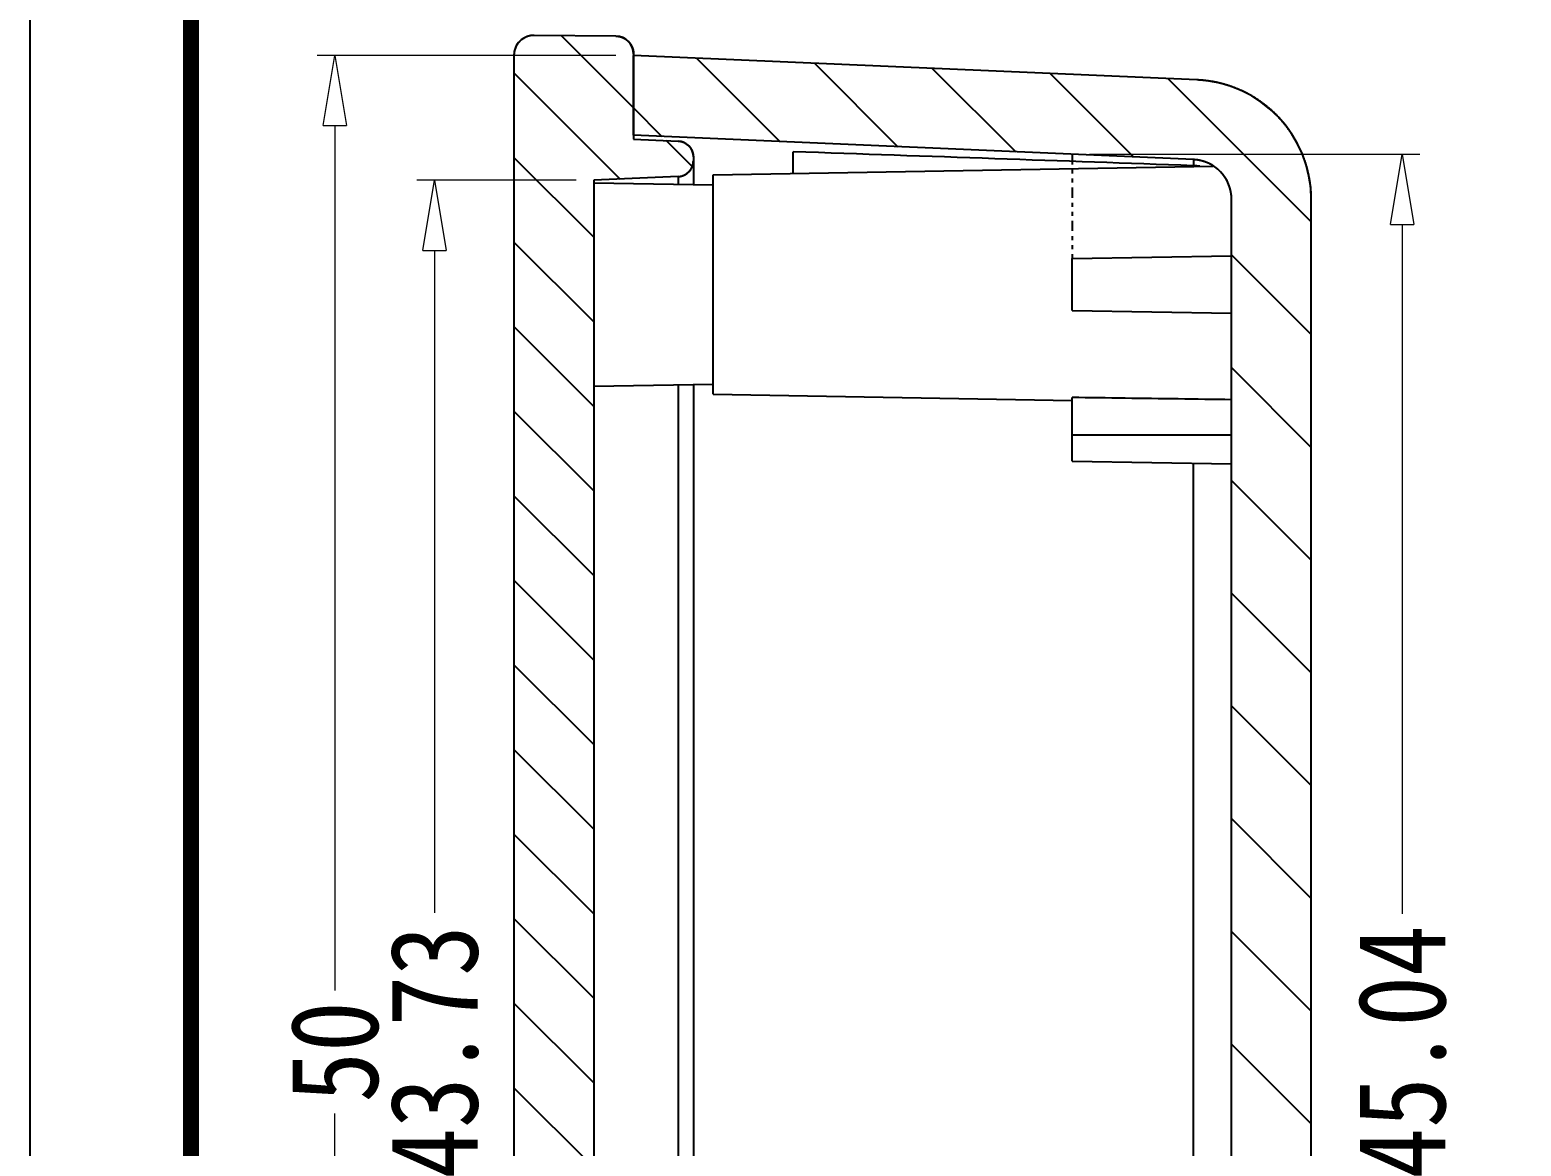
# Model space of a CAD drawing. Header units: millimetres. Extents: x 615 to 1788, y -1993 to 457.
# Drawn here: x 615.35 to 652.76, y 399.01 to 427.02 of the extents above; entities that cross this region are included whole.
import ezdxf

# ---------------------------------------------------------------- set-up
doc = ezdxf.new("R2010")
doc.units = ezdxf.units.MM
doc.linetypes.add('DIVIDE', pattern=[31.75, 12.7, -6.35, 0, -6.35, 0, -6.35])
doc.layers.add('dim', color=3, linetype='Continuous', lineweight=9)
doc.layers.add('from', color=7, linetype='Continuous')
doc.styles.add('FFS', font='SIMFANG.TTF', dxfattribs={"width": 0.85})
doc.dimstyles.new('YanXiu', dxfattribs={"dimtxt": 2.5, "dimasz": 2.2, "dimexe": 1, "dimexo": 0.6, "dimgap": 0.66, "dimtad": 0, "dimzin": 9, "dimdsep": 46, "dimtxsty": 'FFS', "dimblk": 'CLOSEDBLANK', "dimcen": 0, "dimclrd": 256, "dimclre": 131, "dimclrt": 42, "dimazin": 0, "dimtfac": 1, "dimtofl": 0, "dimtmove": 0, "dimatfit": 3, "dimldrblk": 'CLOSEDBLANK', "dimfxl": 1, "dimlwd": 5, "dimlwe": 5, "dimarcsym": 0})

# ---------------------------------------------------------------- blocks, each defined once
blk = doc.blocks.new('_ClosedBlank')
at = {"color": 0, "linetype": 'ByBlock', "lineweight": -2}
for p, q in [((-1, 0.167), (0, 0)), ((-1, 0.167), (-1, -0.167)), ((0, 0), (-1, -0.167))]:
    blk.add_line(p, q, dxfattribs=at)
blk = doc.blocks.new('*D89')
at = {"layer": 'Defpoints', "color": 0}
for p in [(629.494, 423.24), (625.501, 379.51), (629.494, 379.51)]:
    blk.add_point(p, dxfattribs=at)
at = {"layer": 'dim', "color": 131, "lineweight": 5}
for p, q in [((629.054, 423.24), (625.061, 423.24)), ((629.054, 379.51), (625.061, 379.51))]:
    blk.add_line(p, q, dxfattribs=at)
at = {"layer": 'dim', "lineweight": 5}
for p, q in [((625.501, 421.48), (625.501, 404.863)), ((625.501, 381.27), (625.501, 397.888))]:
    blk.add_line(p, q, dxfattribs=at)
at = {"layer": 'dim', "lineweight": 5, "xscale": 1.76, "yscale": 1.76, "zscale": 1.76}
for p, rotation in [((625.501, 423.24), 90), ((625.501, 379.51), 270)]:
    blk.add_blockref('_ClosedBlank', p, dxfattribs=dict(at, rotation=rotation))
at = {"layer": 'dim', "color": 42, "insert": (625.501, 401.375), "char_height": 2.2, "attachment_point": 5, "rotation": 90, "style": 'FFS'}
blk.add_mtext('43.73', dxfattribs=at)
blk = doc.blocks.new('*D90')
at = {"layer": 'Defpoints', "color": 0}
for p in [(630.494, 426.375), (623.001, 376.375), (630.494, 376.375)]:
    blk.add_point(p, dxfattribs=at)
at = {"layer": 'dim', "color": 131, "lineweight": 5}
for p, q in [((630.054, 426.375), (622.561, 426.375)), ((630.054, 376.375), (622.561, 376.375))]:
    blk.add_line(p, q, dxfattribs=at)
at = {"layer": 'dim', "lineweight": 5}
for p, q in [((623.001, 424.615), (623.001, 402.917)), ((623.001, 378.135), (623.001, 399.834))]:
    blk.add_line(p, q, dxfattribs=at)
at = {"layer": 'dim', "lineweight": 5, "xscale": 1.76, "yscale": 1.76, "zscale": 1.76}
for p, rotation in [((623.001, 426.375), 90), ((623.001, 376.375), 270)]:
    blk.add_blockref('_ClosedBlank', p, dxfattribs=dict(at, rotation=rotation))
at = {"layer": 'dim', "color": 42, "insert": (623.001, 401.375), "char_height": 2.2, "attachment_point": 5, "rotation": 90, "style": 'FFS'}
blk.add_mtext('50', dxfattribs=at)
blk = doc.blocks.new('*D94')
at = {"layer": 'Defpoints', "color": 0}
for p in [(641.494, 423.893), (649.773, 423.893), (641.494, 378.857)]:
    blk.add_point(p, dxfattribs=at)
at = {"layer": 'dim', "color": 131, "lineweight": 5}
for p, q in [((641.934, 423.893), (650.213, 423.893)), ((641.934, 378.857), (650.213, 378.857))]:
    blk.add_line(p, q, dxfattribs=at)
at = {"layer": 'dim', "lineweight": 5}
for p, q in [((649.773, 422.133), (649.773, 404.837)), ((649.773, 380.617), (649.773, 397.913))]:
    blk.add_line(p, q, dxfattribs=at)
at = {"layer": 'dim', "lineweight": 5, "xscale": 1.76, "yscale": 1.76, "zscale": 1.76}
for p, rotation in [((649.773, 423.893), 90), ((649.773, 378.857), 270)]:
    blk.add_blockref('_ClosedBlank', p, dxfattribs=dict(at, rotation=rotation))
at = {"layer": 'dim', "color": 42, "insert": (649.773, 401.375), "char_height": 2.2, "attachment_point": 5, "rotation": 90, "style": 'FFS'}
blk.add_mtext('45.04', dxfattribs=at)

msp = doc.modelspace()

# ---------------------------------------------------------------- hatches: boundary and pattern name
at = {"linetype": 'Continuous'}
h = msp.add_hatch(dxfattribs=at)
h.set_pattern_fill('DEFAULT__1', color=40, scale=1.5, angle=135, style=0, pattern_type=0)
h.set_pattern_definition([(135, (1223.8903, -134.4022), (-1.0606602, -1.0606602), [])])
edge = h.paths.add_edge_path()
edge.add_line((630.494, 378.477), (630.494, 376.343))
edge.add_spline(control_points=[(630.048, 375.893), (630.31, 375.895), (630.494, 376.081), (630.494, 376.343)], knot_values=[0, 0, 0, 0, 1, 1, 1, 1], weights=[1, 0.80679, 0.80679, 1], degree=3, periodic=0)
edge.add_line((630.048, 375.893), (627.999, 375.875))
edge.add_spline(control_points=[(627.999, 375.875), (627.704, 375.873), (627.494, 376.08), (627.494, 376.375)], knot_values=[0, 0, 0, 0, 1, 1, 1, 1], weights=[1, 0.802676, 0.802676, 1], degree=3, periodic=0)
edge.add_line((627.494, 426.375), (627.494, 376.375))
edge.add_spline(control_points=[(627.999, 426.875), (627.704, 426.878), (627.494, 426.67), (627.494, 426.375)], knot_values=[0, 0, 0, 0, 1, 1, 1, 1], weights=[1, 0.802676, 0.802676, 1], degree=3, periodic=0)
edge.add_line((630.048, 426.857), (627.999, 426.875))
edge.add_spline(control_points=[(630.048, 426.857), (630.31, 426.855), (630.494, 426.669), (630.494, 426.407)], knot_values=[0, 0, 0, 0, 1, 1, 1, 1], weights=[1, 0.80679, 0.80679, 1], degree=3, periodic=0)
edge.add_line((630.494, 426.407), (630.494, 424.273))
edge.add_line((630.494, 424.273), (631.612, 424.224))
edge.add_spline(control_points=[(631.612, 424.224), (631.838, 424.215), (631.994, 424.051), (631.994, 423.825)], knot_values=[0, 0, 0, 0, 1, 1, 1, 1], weights=[1, 0.814909, 0.814909, 1], degree=3, periodic=0)
edge.add_line((631.994, 423.825), (631.994, 423.732))
edge.add_spline(control_points=[(631.612, 423.333), (631.838, 423.343), (631.994, 423.506), (631.994, 423.732)], knot_values=[0, 0, 0, 0, 1, 1, 1, 1], weights=[1, 0.814909, 0.814909, 1], degree=3, periodic=0)
edge.add_line((631.612, 423.333), (629.494, 423.24))
edge.add_line((629.494, 423.24), (629.494, 379.51))
edge.add_line((631.612, 379.418), (629.494, 379.51))
edge.add_spline(control_points=[(631.612, 379.418), (631.838, 379.408), (631.994, 379.244), (631.994, 379.018)], knot_values=[0, 0, 0, 0, 1, 1, 1, 1], weights=[1, 0.814909, 0.814909, 1], degree=3, periodic=0)
edge.add_line((631.994, 379.018), (631.994, 378.926))
edge.add_spline(control_points=[(631.612, 378.526), (631.838, 378.536), (631.994, 378.699), (631.994, 378.926)], knot_values=[0, 0, 0, 0, 1, 1, 1, 1], weights=[1, 0.814909, 0.814909, 1], degree=3, periodic=0)
edge.add_line((630.494, 378.477), (631.612, 378.526))
h = msp.add_hatch(dxfattribs=at)
h.set_pattern_fill('DEFAULT__2', color=40, scale=2, angle=135, style=0, pattern_type=0)
h.set_pattern_definition([(135, (1223.8903, -134.4022), (-1.4142136, -1.4142136), [])])
edge = h.paths.add_edge_path()
edge.add_line((630.494, 376.375), (630.494, 378.377))
edge.add_line((644.538, 378.99), (630.494, 378.377))
edge.add_spline(control_points=[(645.494, 379.989), (645.494, 379.424), (645.103, 379.015), (644.538, 378.99)], knot_values=[0, 0, 0, 0, 1, 1, 1, 1], weights=[1, 0.814909, 0.814909, 1], degree=3, periodic=0)
edge.add_line((645.494, 379.989), (645.494, 422.761))
edge.add_spline(control_points=[(645.494, 422.761), (645.494, 423.327), (645.103, 423.736), (644.538, 423.76)], knot_values=[0, 0, 0, 0, 1, 1, 1, 1], weights=[1, 0.814909, 0.814909, 1], degree=3, periodic=0)
edge.add_line((644.538, 423.76), (630.494, 424.373))
edge.add_line((630.494, 424.373), (630.494, 426.375))
edge.add_line((644.625, 425.758), (630.494, 426.375))
edge.add_spline(control_points=[(647.494, 422.761), (647.494, 424.458), (646.321, 425.684), (644.625, 425.758)], knot_values=[0, 0, 0, 0, 1, 1, 1, 1], weights=[1, 0.814909, 0.814909, 1], degree=3, periodic=0)
edge.add_line((647.494, 379.989), (647.494, 422.761))
edge.add_spline(control_points=[(647.494, 379.989), (647.494, 378.292), (646.321, 377.066), (644.625, 376.992)], knot_values=[0, 0, 0, 0, 1, 1, 1, 1], weights=[1, 0.814909, 0.814909, 1], degree=3, periodic=0)
edge.add_line((644.625, 376.992), (630.494, 376.375))

# ---------------------------------------------------------------- linework, layer by layer
at = {"color": 7, "linetype": 'Continuous'}
for p, q in [((630.048, 426.857, 0), (627.999, 426.875, 0)), ((630.048, 426.857, 0), (627.999, 426.875, 0)), ((627.494, 426.375, 0), (627.494, 376.375, 0)), ((627.494, 426.375, 0), (627.494, 376.375, 0)), ((630.494, 426.407, 0), (630.494, 424.273, 0)), ((630.494, 426.407, 0), (630.494, 424.273, 0)), ((644.625, 425.758, 0), (630.494, 426.375, 0)), ((644.625, 425.758, 0), (630.494, 426.375, 0)), ((630.494, 424.373, 0), (630.494, 426.375, 0)), ((644.538, 423.76, 0), (630.494, 424.373, 0)), ((644.538, 423.76, 0), (630.494, 424.373, 0)), ((630.494, 424.273, 0), (631.612, 424.224, 0)), ((630.494, 424.273, 0), (631.612, 424.224, 0)), ((634.494, 423.41, 0), (634.494, 423.955, 0)), ((631.994, 423.825, 0), (631.994, 423.134, 0)), ((631.994, 423.825, 0), (631.994, 423.732, 0)), ((632.494, 423.375, 0), (645.031, 423.594, 0)), ((644.553, 423.606, 0), (644.532, 423.607, 0)), ((631.612, 423.333, 0), (629.494, 423.24, 0)), ((631.612, 423.333, 0), (629.494, 423.24, 0)), ((629.494, 423.24, 0), (629.494, 379.51, 0)), ((629.494, 423.24, 0), (629.494, 379.51, 0)), ((629.494, 423.178, 0), (632.494, 423.125, 0)), ((631.612, 423.333, 0), (631.612, 423.141, 0)), ((632.494, 417.875, 0), (632.494, 423.375, 0)), ((645.494, 379.989, 0), (645.494, 422.761, 0)), ((645.494, 379.989, 0), (645.494, 422.761, 0)), ((647.494, 379.989, 0), (647.494, 422.761, 0)), ((647.494, 379.989, 0), (647.494, 422.761, 0)), ((641.494, 421.275, 0), (645.494, 421.345, 0)), ((641.494, 419.975, 0), (641.494, 421.275, 0)), ((641.494, 419.975, 0), (645.494, 419.905, 0)), ((629.494, 418.073, 0), (632.494, 418.125, 0)), ((631.612, 418.11, 0), (631.612, 379.418, 0)), ((631.994, 418.117, 0), (631.994, 378.926, 0)), ((632.494, 417.875, 0), (641.494, 417.718, 0)), ((641.494, 416.195, 0), (641.494, 417.792, 0)), ((645.494, 416.845, 0), (641.494, 416.845, 0)), ((641.494, 416.195, 0), (645.494, 416.125, 0)), ((644.538, 390.928, 0), (644.538, 416.142, 0))]:
    msp.add_line(p, q, dxfattribs=at)
at = {"color": 2, "linetype": 'DIVIDE', "ltscale": 0.02}
msp.add_line((641.494, 423.893, 0), (641.494, 421.275, 0), dxfattribs=at)
at = {"color": 7, "linetype": 'Continuous'}
for centre, radius, start, end in [((627.994, 426.375, 0), 0.5, 89.5, 180), ((630.044, 426.407, 0), 0.45, 0, 89.5), ((644.494, 422.761, 0), 3, 0, 87.5), ((631.594, 423.825, 0), 0.4, 0, 87.5), ((631.594, 423.732, 0), 0.4, 272.5, 0), ((644.494, 422.761, 0), 1, 0, 87.5), ((644.506, 422.294, 0), 1.313, 81.5377, 87.9834)]:
    msp.add_arc(centre, radius, start, end, dxfattribs=at)
msp.add_ellipse((616.849, 423.468, 0), major_axis=(-85.935, 2.692), ratio=0.012354, start_param=-1.8984, end_param=-1.77721, dxfattribs=at)
for points, start_tangent, end_tangent in [([(627.999, 426.875, 0), (627.993, 426.875, 0), (627.987, 426.875, 0), (627.982, 426.875, 0), (627.976, 426.875, 0), (627.97, 426.875, 0), (627.965, 426.874, 0), (627.959, 426.874, 0), (627.953, 426.874, 0), (627.948, 426.873, 0), (627.942, 426.873, 0), (627.936, 426.872, 0), (627.93, 426.871, 0), (627.925, 426.87, 0), (627.919, 426.87, 0), (627.913, 426.869, 0), (627.907, 426.868, 0), (627.901, 426.867, 0), (627.895, 426.865, 0), (627.89, 426.864, 0), (627.884, 426.863, 0), (627.878, 426.862, 0), (627.872, 426.86, 0), (627.866, 426.859, 0), (627.86, 426.857, 0), (627.854, 426.855, 0), (627.848, 426.854, 0), (627.843, 426.852, 0), (627.837, 426.85, 0), (627.831, 426.848, 0), (627.825, 426.846, 0), (627.819, 426.844, 0), (627.813, 426.841, 0), (627.807, 426.839, 0), (627.802, 426.837, 0), (627.796, 426.834, 0), (627.79, 426.832, 0), (627.784, 426.829, 0), (627.779, 426.826, 0), (627.773, 426.824, 0), (627.767, 426.821, 0), (627.762, 426.818, 0), (627.756, 426.815, 0), (627.75, 426.812, 0), (627.745, 426.809, 0), (627.739, 426.805, 0), (627.734, 426.802, 0), (627.728, 426.799, 0), (627.723, 426.795, 0), (627.718, 426.792, 0), (627.712, 426.788, 0), (627.707, 426.784, 0), (627.702, 426.781, 0), (627.696, 426.777, 0), (627.691, 426.773, 0), (627.686, 426.769, 0), (627.681, 426.765, 0), (627.676, 426.761, 0), (627.671, 426.757, 0), (627.666, 426.753, 0), (627.661, 426.748, 0), (627.656, 426.744, 0), (627.652, 426.739, 0), (627.647, 426.735, 0), (627.642, 426.73, 0), (627.638, 426.726, 0), (627.633, 426.721, 0), (627.629, 426.716, 0), (627.624, 426.712, 0), (627.62, 426.707, 0), (627.616, 426.702, 0), (627.611, 426.697, 0), (627.607, 426.692, 0), (627.603, 426.687, 0), (627.599, 426.682, 0), (627.595, 426.677, 0), (627.591, 426.671, 0), (627.587, 426.666, 0), (627.584, 426.661, 0), (627.58, 426.656, 0), (627.577, 426.65, 0), (627.573, 426.645, 0), (627.57, 426.639, 0), (627.566, 426.634, 0), (627.563, 426.628, 0), (627.56, 426.623, 0), (627.557, 426.617, 0), (627.554, 426.612, 0), (627.551, 426.606, 0), (627.548, 426.6, 0), (627.545, 426.595, 0), (627.542, 426.589, 0), (627.54, 426.583, 0), (627.537, 426.578, 0), (627.534, 426.572, 0), (627.532, 426.566, 0), (627.53, 426.56, 0), (627.527, 426.554, 0), (627.525, 426.549, 0), (627.523, 426.543, 0), (627.521, 426.537, 0), (627.519, 426.531, 0), (627.517, 426.525, 0), (627.515, 426.519, 0), (627.514, 426.514, 0), (627.512, 426.508, 0), (627.51, 426.502, 0), (627.509, 426.496, 0), (627.508, 426.49, 0), (627.506, 426.484, 0), (627.505, 426.478, 0), (627.504, 426.473, 0), (627.503, 426.467, 0), (627.502, 426.461, 0), (627.501, 426.455, 0), (627.5, 426.449, 0), (627.499, 426.443, 0), (627.498, 426.438, 0), (627.497, 426.432, 0), (627.497, 426.426, 0), (627.496, 426.42, 0), (627.496, 426.415, 0), (627.495, 426.409, 0), (627.495, 426.403, 0), (627.495, 426.398, 0), (627.494, 426.392, 0), (627.494, 426.386, 0), (627.494, 426.381, 0), (627.494, 426.375, 0)], (-0.999962, 0.008727), (0, -1)), ([(630.048, 426.857, 0), (630.053, 426.857, 0), (630.058, 426.857, 0), (630.063, 426.857, 0), (630.068, 426.857, 0), (630.073, 426.856, 0), (630.078, 426.856, 0), (630.083, 426.856, 0), (630.088, 426.855, 0), (630.093, 426.855, 0), (630.099, 426.854, 0), (630.104, 426.853, 0), (630.109, 426.853, 0), (630.114, 426.852, 0), (630.119, 426.851, 0), (630.124, 426.85, 0), (630.13, 426.849, 0), (630.135, 426.848, 0), (630.14, 426.847, 0), (630.145, 426.846, 0), (630.15, 426.845, 0), (630.156, 426.843, 0), (630.161, 426.842, 0), (630.166, 426.841, 0), (630.171, 426.839, 0), (630.176, 426.838, 0), (630.182, 426.836, 0), (630.187, 426.834, 0), (630.192, 426.832, 0), (630.197, 426.831, 0), (630.202, 426.829, 0), (630.208, 426.827, 0), (630.213, 426.825, 0), (630.218, 426.823, 0), (630.223, 426.82, 0), (630.228, 426.818, 0), (630.233, 426.816, 0), (630.238, 426.813, 0), (630.243, 426.811, 0), (630.248, 426.808, 0), (630.253, 426.806, 0), (630.258, 426.803, 0), (630.263, 426.8, 0), (630.268, 426.798, 0), (630.273, 426.795, 0), (630.278, 426.792, 0), (630.283, 426.789, 0), (630.288, 426.786, 0), (630.293, 426.783, 0), (630.297, 426.779, 0), (630.302, 426.776, 0), (630.307, 426.773, 0), (630.311, 426.769, 0), (630.316, 426.766, 0), (630.321, 426.763, 0), (630.325, 426.759, 0), (630.33, 426.755, 0), (630.334, 426.752, 0), (630.338, 426.748, 0), (630.343, 426.744, 0), (630.347, 426.74, 0), (630.351, 426.736, 0), (630.356, 426.732, 0), (630.36, 426.728, 0), (630.364, 426.724, 0), (630.368, 426.72, 0), (630.372, 426.716, 0), (630.376, 426.712, 0), (630.38, 426.707, 0), (630.383, 426.703, 0), (630.387, 426.699, 0), (630.391, 426.694, 0), (630.395, 426.69, 0), (630.398, 426.685, 0), (630.402, 426.681, 0), (630.405, 426.676, 0), (630.409, 426.671, 0), (630.412, 426.667, 0), (630.415, 426.662, 0), (630.418, 426.657, 0), (630.422, 426.652, 0), (630.425, 426.648, 0), (630.428, 426.643, 0), (630.431, 426.638, 0), (630.434, 426.633, 0), (630.436, 426.628, 0), (630.439, 426.623, 0), (630.442, 426.618, 0), (630.444, 426.613, 0), (630.447, 426.608, 0), (630.449, 426.603, 0), (630.452, 426.598, 0), (630.454, 426.593, 0), (630.456, 426.588, 0), (630.459, 426.583, 0), (630.461, 426.577, 0), (630.463, 426.572, 0), (630.465, 426.567, 0), (630.467, 426.562, 0), (630.469, 426.557, 0), (630.47, 426.551, 0), (630.472, 426.546, 0), (630.474, 426.541, 0), (630.475, 426.536, 0), (630.477, 426.531, 0), (630.478, 426.525, 0), (630.48, 426.52, 0), (630.481, 426.515, 0), (630.482, 426.51, 0), (630.484, 426.505, 0), (630.485, 426.499, 0), (630.486, 426.494, 0), (630.487, 426.489, 0), (630.488, 426.484, 0), (630.489, 426.479, 0), (630.489, 426.473, 0), (630.49, 426.468, 0), (630.491, 426.463, 0), (630.491, 426.458, 0), (630.492, 426.453, 0), (630.492, 426.448, 0), (630.493, 426.443, 0), (630.493, 426.437, 0), (630.493, 426.432, 0), (630.494, 426.427, 0), (630.494, 426.422, 0), (630.494, 426.417, 0), (630.494, 426.412, 0), (630.494, 426.407, 0)], (0.999962, -0.008727), (0, -1)), ([(647.494, 422.761, 0), (647.494, 422.794, 0), (647.493, 422.826, 0), (647.493, 422.859, 0), (647.491, 422.892, 0), (647.49, 422.925, 0), (647.488, 422.958, 0), (647.485, 422.991, 0), (647.483, 423.025, 0), (647.479, 423.058, 0), (647.476, 423.091, 0), (647.472, 423.125, 0), (647.468, 423.159, 0), (647.463, 423.193, 0), (647.458, 423.226, 0), (647.452, 423.26, 0), (647.446, 423.294, 0), (647.44, 423.328, 0), (647.433, 423.362, 0), (647.426, 423.396, 0), (647.419, 423.43, 0), (647.411, 423.464, 0), (647.402, 423.499, 0), (647.393, 423.533, 0), (647.384, 423.567, 0), (647.374, 423.601, 0), (647.364, 423.635, 0), (647.354, 423.669, 0), (647.342, 423.703, 0), (647.331, 423.737, 0), (647.319, 423.771, 0), (647.307, 423.805, 0), (647.294, 423.839, 0), (647.281, 423.872, 0), (647.267, 423.906, 0), (647.253, 423.94, 0), (647.239, 423.973, 0), (647.224, 424.006, 0), (647.208, 424.04, 0), (647.192, 424.073, 0), (647.176, 424.106, 0), (647.159, 424.138, 0), (647.142, 424.171, 0), (647.125, 424.204, 0), (647.107, 424.236, 0), (647.088, 424.268, 0), (647.069, 424.3, 0), (647.05, 424.332, 0), (647.03, 424.364, 0), (647.01, 424.395, 0), (646.99, 424.426, 0), (646.969, 424.457, 0), (646.947, 424.488, 0), (646.926, 424.518, 0), (646.904, 424.549, 0), (646.881, 424.579, 0), (646.858, 424.608, 0), (646.835, 424.638, 0), (646.811, 424.667, 0), (646.787, 424.696, 0), (646.763, 424.724, 0), (646.738, 424.753, 0), (646.713, 424.781, 0), (646.687, 424.808, 0), (646.661, 424.836, 0), (646.635, 424.863, 0), (646.609, 424.889, 0), (646.582, 424.916, 0), (646.554, 424.942, 0), (646.527, 424.967, 0), (646.499, 424.993, 0), (646.471, 425.018, 0), (646.443, 425.042, 0), (646.414, 425.066, 0), (646.385, 425.09, 0), (646.356, 425.114, 0), (646.326, 425.137, 0), (646.297, 425.159, 0), (646.266, 425.182, 0), (646.236, 425.204, 0), (646.206, 425.225, 0), (646.175, 425.246, 0), (646.144, 425.267, 0), (646.113, 425.287, 0), (646.082, 425.307, 0), (646.05, 425.326, 0), (646.018, 425.345, 0), (645.986, 425.364, 0), (645.954, 425.382, 0), (645.922, 425.4, 0), (645.89, 425.417, 0), (645.857, 425.434, 0), (645.825, 425.45, 0), (645.792, 425.466, 0), (645.759, 425.482, 0), (645.726, 425.497, 0), (645.693, 425.511, 0), (645.66, 425.526, 0), (645.626, 425.539, 0), (645.593, 425.553, 0), (645.559, 425.566, 0), (645.526, 425.578, 0), (645.492, 425.59, 0), (645.459, 425.602, 0), (645.425, 425.613, 0), (645.391, 425.624, 0), (645.358, 425.634, 0), (645.324, 425.644, 0), (645.29, 425.654, 0), (645.257, 425.663, 0), (645.223, 425.671, 0), (645.189, 425.68, 0), (645.155, 425.687, 0), (645.122, 425.695, 0), (645.088, 425.702, 0), (645.055, 425.708, 0), (645.021, 425.715, 0), (644.988, 425.72, 0), (644.954, 425.726, 0), (644.921, 425.731, 0), (644.888, 425.735, 0), (644.854, 425.739, 0), (644.821, 425.743, 0), (644.788, 425.747, 0), (644.756, 425.75, 0), (644.723, 425.752, 0), (644.69, 425.755, 0), (644.657, 425.757, 0), (644.625, 425.758, 0)], (0, 1), (-0.999048, 0.043619)), ([(631.612, 424.224, 0), (631.616, 424.224, 0), (631.62, 424.224, 0), (631.625, 424.224, 0), (631.629, 424.223, 0), (631.633, 424.223, 0), (631.638, 424.222, 0), (631.642, 424.222, 0), (631.647, 424.221, 0), (631.651, 424.221, 0), (631.656, 424.22, 0), (631.66, 424.219, 0), (631.664, 424.219, 0), (631.669, 424.218, 0), (631.673, 424.217, 0), (631.678, 424.216, 0), (631.682, 424.215, 0), (631.687, 424.214, 0), (631.691, 424.213, 0), (631.696, 424.212, 0), (631.7, 424.211, 0), (631.705, 424.209, 0), (631.709, 424.208, 0), (631.714, 424.207, 0), (631.718, 424.205, 0), (631.723, 424.204, 0), (631.727, 424.202, 0), (631.732, 424.2, 0), (631.736, 424.199, 0), (631.741, 424.197, 0), (631.745, 424.195, 0), (631.75, 424.193, 0), (631.754, 424.192, 0), (631.758, 424.19, 0), (631.763, 424.188, 0), (631.767, 424.185, 0), (631.772, 424.183, 0), (631.776, 424.181, 0), (631.78, 424.179, 0), (631.785, 424.177, 0), (631.789, 424.174, 0), (631.793, 424.172, 0), (631.797, 424.169, 0), (631.802, 424.167, 0), (631.806, 424.164, 0), (631.81, 424.162, 0), (631.814, 424.159, 0), (631.818, 424.156, 0), (631.822, 424.153, 0), (631.826, 424.15, 0), (631.83, 424.148, 0), (631.834, 424.145, 0), (631.838, 424.142, 0), (631.842, 424.139, 0), (631.846, 424.135, 0), (631.85, 424.132, 0), (631.854, 424.129, 0), (631.858, 424.126, 0), (631.862, 424.122, 0), (631.865, 424.119, 0), (631.869, 424.116, 0), (631.873, 424.112, 0), (631.876, 424.109, 0), (631.88, 424.105, 0), (631.883, 424.101, 0), (631.887, 424.098, 0), (631.89, 424.094, 0), (631.893, 424.09, 0), (631.897, 424.087, 0), (631.9, 424.083, 0), (631.903, 424.079, 0), (631.906, 424.075, 0), (631.909, 424.071, 0), (631.912, 424.067, 0), (631.915, 424.063, 0), (631.918, 424.059, 0), (631.921, 424.055, 0), (631.924, 424.051, 0), (631.927, 424.047, 0), (631.93, 424.043, 0), (631.932, 424.039, 0), (631.935, 424.034, 0), (631.938, 424.03, 0), (631.94, 424.026, 0), (631.943, 424.021, 0), (631.945, 424.017, 0), (631.947, 424.013, 0), (631.95, 424.008, 0), (631.952, 424.004, 0), (631.954, 424, 0), (631.956, 423.995, 0), (631.958, 423.991, 0), (631.96, 423.986, 0), (631.962, 423.982, 0), (631.964, 423.977, 0), (631.966, 423.973, 0), (631.967, 423.969, 0), (631.969, 423.964, 0), (631.971, 423.959, 0), (631.972, 423.955, 0), (631.974, 423.95, 0), (631.975, 423.946, 0), (631.977, 423.941, 0), (631.978, 423.937, 0), (631.979, 423.932, 0), (631.981, 423.928, 0), (631.982, 423.923, 0), (631.983, 423.919, 0), (631.984, 423.914, 0), (631.985, 423.91, 0), (631.986, 423.905, 0), (631.987, 423.9, 0), (631.988, 423.896, 0), (631.989, 423.891, 0), (631.989, 423.887, 0), (631.99, 423.882, 0), (631.991, 423.878, 0), (631.991, 423.873, 0), (631.992, 423.869, 0), (631.992, 423.864, 0), (631.993, 423.86, 0), (631.993, 423.856, 0), (631.993, 423.851, 0), (631.994, 423.847, 0), (631.994, 423.842, 0), (631.994, 423.838, 0), (631.994, 423.834, 0), (631.994, 423.829, 0), (631.994, 423.825, 0)], (0.999048, -0.043619), (0, -1)), ([(631.612, 423.333, 0), (631.616, 423.333, 0), (631.62, 423.333, 0), (631.625, 423.334, 0), (631.629, 423.334, 0), (631.633, 423.334, 0), (631.638, 423.335, 0), (631.642, 423.335, 0), (631.647, 423.336, 0), (631.651, 423.336, 0), (631.656, 423.337, 0), (631.66, 423.338, 0), (631.664, 423.339, 0), (631.669, 423.339, 0), (631.673, 423.34, 0), (631.678, 423.341, 0), (631.682, 423.342, 0), (631.687, 423.343, 0), (631.691, 423.344, 0), (631.696, 423.346, 0), (631.7, 423.347, 0), (631.705, 423.348, 0), (631.709, 423.349, 0), (631.714, 423.351, 0), (631.718, 423.352, 0), (631.723, 423.354, 0), (631.727, 423.355, 0), (631.732, 423.357, 0), (631.736, 423.358, 0), (631.741, 423.36, 0), (631.745, 423.362, 0), (631.75, 423.364, 0), (631.754, 423.366, 0), (631.758, 423.368, 0), (631.763, 423.37, 0), (631.767, 423.372, 0), (631.772, 423.374, 0), (631.776, 423.376, 0), (631.78, 423.378, 0), (631.785, 423.381, 0), (631.789, 423.383, 0), (631.793, 423.385, 0), (631.797, 423.388, 0), (631.802, 423.39, 0), (631.806, 423.393, 0), (631.81, 423.396, 0), (631.814, 423.398, 0), (631.818, 423.401, 0), (631.822, 423.404, 0), (631.826, 423.407, 0), (631.83, 423.41, 0), (631.834, 423.413, 0), (631.838, 423.416, 0), (631.842, 423.419, 0), (631.846, 423.422, 0), (631.85, 423.425, 0), (631.854, 423.428, 0), (631.858, 423.432, 0), (631.862, 423.435, 0), (631.865, 423.438, 0), (631.869, 423.442, 0), (631.873, 423.445, 0), (631.876, 423.449, 0), (631.88, 423.452, 0), (631.883, 423.456, 0), (631.887, 423.459, 0), (631.89, 423.463, 0), (631.893, 423.467, 0), (631.897, 423.471, 0), (631.9, 423.474, 0), (631.903, 423.478, 0), (631.906, 423.482, 0), (631.909, 423.486, 0), (631.912, 423.49, 0), (631.915, 423.494, 0), (631.918, 423.498, 0), (631.921, 423.502, 0), (631.924, 423.506, 0), (631.927, 423.51, 0), (631.93, 423.515, 0), (631.932, 423.519, 0), (631.935, 423.523, 0), (631.938, 423.527, 0), (631.94, 423.531, 0), (631.943, 423.536, 0), (631.945, 423.54, 0), (631.947, 423.544, 0), (631.95, 423.549, 0), (631.952, 423.553, 0), (631.954, 423.558, 0), (631.956, 423.562, 0), (631.958, 423.566, 0), (631.96, 423.571, 0), (631.962, 423.575, 0), (631.964, 423.58, 0), (631.966, 423.584, 0), (631.967, 423.589, 0), (631.969, 423.593, 0), (631.971, 423.598, 0), (631.972, 423.602, 0), (631.974, 423.607, 0), (631.975, 423.611, 0), (631.977, 423.616, 0), (631.978, 423.62, 0), (631.979, 423.625, 0), (631.981, 423.63, 0), (631.982, 423.634, 0), (631.983, 423.639, 0), (631.984, 423.643, 0), (631.985, 423.648, 0), (631.986, 423.652, 0), (631.987, 423.657, 0), (631.988, 423.661, 0), (631.989, 423.666, 0), (631.989, 423.67, 0), (631.99, 423.675, 0), (631.991, 423.679, 0), (631.991, 423.684, 0), (631.992, 423.688, 0), (631.992, 423.693, 0), (631.993, 423.697, 0), (631.993, 423.702, 0), (631.993, 423.706, 0), (631.994, 423.711, 0), (631.994, 423.715, 0), (631.994, 423.719, 0), (631.994, 423.724, 0), (631.994, 423.728, 0), (631.994, 423.732, 0)], (0.999048, 0.043619), (0, 1)), ([(644.553, 423.606, 0), (644.549, 423.691, 0), (644.544, 423.743, 0), (644.538, 423.76, 0)], (-0.02995, 0.999551), (-0.99898, 0.045165)), ([(645.494, 422.761, 0), (645.494, 422.772, 0), (645.494, 422.783, 0), (645.494, 422.794, 0), (645.493, 422.805, 0), (645.493, 422.816, 0), (645.492, 422.827, 0), (645.491, 422.838, 0), (645.49, 422.849, 0), (645.489, 422.86, 0), (645.488, 422.871, 0), (645.487, 422.882, 0), (645.485, 422.894, 0), (645.484, 422.905, 0), (645.482, 422.916, 0), (645.48, 422.928, 0), (645.478, 422.939, 0), (645.476, 422.95, 0), (645.474, 422.961, 0), (645.472, 422.973, 0), (645.469, 422.984, 0), (645.466, 422.996, 0), (645.464, 423.007, 0), (645.461, 423.018, 0), (645.457, 423.03, 0), (645.454, 423.041, 0), (645.451, 423.052, 0), (645.447, 423.064, 0), (645.444, 423.075, 0), (645.44, 423.086, 0), (645.436, 423.098, 0), (645.432, 423.109, 0), (645.427, 423.12, 0), (645.423, 423.132, 0), (645.419, 423.143, 0), (645.414, 423.154, 0), (645.409, 423.165, 0), (645.404, 423.176, 0), (645.399, 423.187, 0), (645.394, 423.198, 0), (645.388, 423.209, 0), (645.383, 423.22, 0), (645.377, 423.231, 0), (645.371, 423.242, 0), (645.365, 423.253, 0), (645.359, 423.263, 0), (645.353, 423.274, 0), (645.346, 423.285, 0), (645.34, 423.295, 0), (645.333, 423.306, 0), (645.326, 423.316, 0), (645.319, 423.326, 0), (645.312, 423.337, 0), (645.305, 423.347, 0), (645.297, 423.357, 0), (645.29, 423.367, 0), (645.282, 423.377, 0), (645.274, 423.387, 0), (645.266, 423.396, 0), (645.258, 423.406, 0), (645.25, 423.416, 0), (645.242, 423.425, 0), (645.234, 423.434, 0), (645.225, 423.444, 0), (645.217, 423.453, 0), (645.208, 423.462, 0), (645.199, 423.471, 0), (645.19, 423.479, 0), (645.181, 423.488, 0), (645.172, 423.497, 0), (645.163, 423.505, 0), (645.153, 423.513, 0), (645.144, 423.522, 0), (645.134, 423.53, 0), (645.124, 423.538, 0), (645.115, 423.545, 0), (645.105, 423.553, 0), (645.095, 423.561, 0), (645.085, 423.568, 0), (645.075, 423.575, 0), (645.065, 423.582, 0), (645.054, 423.589, 0), (645.044, 423.596, 0), (645.034, 423.603, 0), (645.023, 423.61, 0), (645.013, 423.616, 0), (645.002, 423.622, 0), (644.992, 423.629, 0), (644.981, 423.635, 0), (644.97, 423.641, 0), (644.959, 423.646, 0), (644.949, 423.652, 0), (644.938, 423.657, 0), (644.927, 423.663, 0), (644.916, 423.668, 0), (644.905, 423.673, 0), (644.894, 423.678, 0), (644.883, 423.683, 0), (644.872, 423.687, 0), (644.86, 423.692, 0), (644.849, 423.696, 0), (644.838, 423.7, 0), (644.827, 423.704, 0), (644.816, 423.708, 0), (644.804, 423.712, 0), (644.793, 423.715, 0), (644.782, 423.719, 0), (644.771, 423.722, 0), (644.76, 423.725, 0), (644.748, 423.728, 0), (644.737, 423.731, 0), (644.726, 423.734, 0), (644.715, 423.737, 0), (644.703, 423.739, 0), (644.692, 423.741, 0), (644.681, 423.744, 0), (644.67, 423.746, 0), (644.659, 423.748, 0), (644.648, 423.749, 0), (644.636, 423.751, 0), (644.625, 423.753, 0), (644.614, 423.754, 0), (644.603, 423.755, 0), (644.592, 423.756, 0), (644.581, 423.757, 0), (644.57, 423.758, 0), (644.559, 423.759, 0), (644.549, 423.76, 0), (644.538, 423.76, 0)], (0, 1), (-0.999048, 0.043619)), ([(645.494, 417.737, 0), (644.157, 417.755, 0), (642.823, 417.773, 0), (641.494, 417.792, 0)], (-0.999907, 0.013638), (-0.999903, 0.013903))]:
    msp.add_spline(points, degree=3, dxfattribs=dict(at, start_tangent=start_tangent, end_tangent=end_tangent))
at = {"layer": 'from'}
msp.add_lwpolyline([(615.351, 293.599), (850.023, 293.599), (850.023, 456.675), (615.351, 456.675)], close=True, dxfattribs=at)
at = {"layer": 'from', "const_width": 0.404}
msp.add_lwpolyline([(619.395, 297.643), (619.395, 452.631), (845.978, 452.631), (845.978, 297.643), (619.395, 297.643)], dxfattribs=at)

# ---------------------------------------------------------------- dimensions: what is measured, and where the dimension line sits
at = {"layer": 'dim'}
for base, p1, p2, picture, middle in [((623.001, 376.375, 0), (630.494, 426.375, 0), (630.494, 376.375, 0), '*D90', (623.001, 401.375, 0)), ((649.773, 423.893, 0), (641.494, 378.857, 0), (641.494, 423.893, 0), '*D94', (649.773, 401.375, 0)), ((625.501, 379.51, 0), (629.494, 423.24, 0), (629.494, 379.51, 0), '*D89', (625.501, 401.375, 0))]:
    dim = msp.add_linear_dim(base=base, p1=p1, p2=p2, angle=90, dimstyle='YanXiu', override={"dimtxt": 2.2, "dimasz": 1.76, "dimexe": 0.43978, "dimexo": 0.43978, "dimgap": 0.43978, "dimzin": 8}, dxfattribs=at)
    dim.commit()
    dim.dimension.update_dxf_attribs({"geometry": picture, "text_midpoint": middle})

doc.saveas('drawing.dxf')
